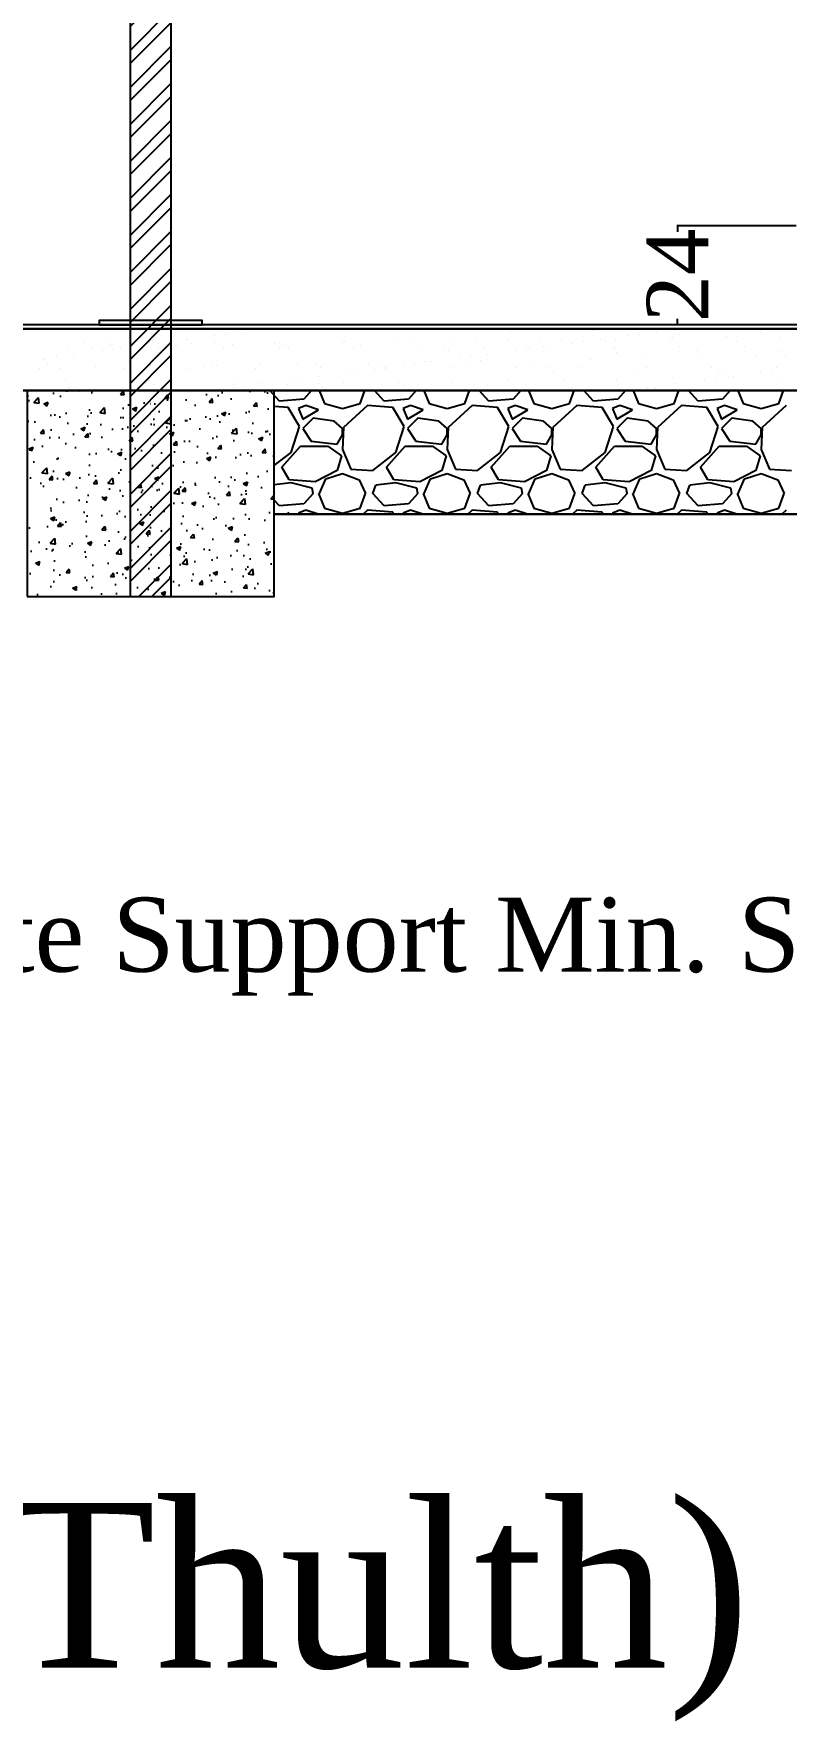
# Model space of a CAD drawing. Header units: centimetres. Extents: x 19229 to 24071, y 9487 to 14021.
# Drawn here: x 22636.1 to 22818.7, y 9487.1 to 9896.8 of the extents above; entities that cross this region are included whole.
import ezdxf

# ---------------------------------------------------------------- set-up
doc = ezdxf.new("R2010")
doc.units = ezdxf.units.CM
doc.layers.get('0').update_dxf_attribs({"linetype": 'CONTINUOUS'})
doc.layers.get('DEFPOINTS').update_dxf_attribs({"linetype": 'CONTINUOUS'})
doc.styles.add('style2', font='times.ttf', dxfattribs={"height": 15})
doc.styles.add('style3', font='times.ttf', dxfattribs={"height": 25})
doc.dimstyles.get("Standard").update_dxf_attribs({"dimtxt": 15, "dimasz": 0.18, "dimexe": 0.18, "dimexo": 0.0625, "dimgap": 0.09, "dimtad": 0, "dimdec": 0, "dimzin": 0, "dimdsep": 46, "dimtxsty": 'style2', "dimcen": 0.09, "dimadec": 0, "dimazin": 0, "dimtfac": 1, "dimtdec": 0, "dimtofl": 0, "dimtmove": 0, "dimatfit": 3, "dimfxl": 1, "dimtolj": 1, "dimtzin": 0, "dimarcsym": 0})

# ---------------------------------------------------------------- blocks, each defined once
blk = doc.blocks.new('*D14')
at = {"color": 0, "lineweight": -2, "transparency": 16777216}
for p, q in [((22821.11, 9850.13), (22792.13, 9850.13)), ((22792.31, 9849.95), (22792.31, 9848.67)), ((22821.11, 9826.13), (22792.13, 9826.13)), ((22792.31, 9826.31), (22792.31, 9827.58))]:
    blk.add_line(p, q, dxfattribs=at)
at = {"color": 0, "transparency": 16777216}
for points in [[(22792.28, 9849.95), (22792.34, 9849.95), (22792.31, 9850.13)], [(22792.28, 9826.31), (22792.34, 9826.31), (22792.31, 9826.13)]]:
    blk.add_solid(points, dxfattribs=at)
at = {"layer": 'DEFPOINTS', "color": 0, "transparency": 16777216}
for p in [(22821.17, 9850.13), (22792.31, 9826.13), (22821.17, 9826.13)]:
    blk.add_point(p, dxfattribs=at)
at = {"color": 0, "transparency": 16777216, "insert": (22792.31, 9838.13), "char_height": 15, "attachment_point": 5, "rotation": 90, "style": 'style2'}
blk.add_mtext('\\A1;24', dxfattribs=at)

msp = doc.modelspace()

# ---------------------------------------------------------------- hatches: boundary and pattern name
at = {"ltscale": 20}
h = msp.add_hatch(dxfattribs=at)
h.set_pattern_fill('STEEL', scale=2)
h.set_pattern_definition([(45, (0, 0), (-4.490128, 4.490128), []), (45, (0, 3.175), (-4.490128, 4.490128), [])])
h.paths.add_polyline_path([(22669.45, 10070.13), (22659.45, 10070.13), (22659.45, 10016.51), (22669.45, 10016.51)])
h.paths.add_polyline_path([(22669.45, 10016.51), (22659.45, 10016.51), (22659.45, 9760.13), (22669.45, 9760.13)])
at = {"ltscale": 500}
h = msp.add_hatch(dxfattribs=at)
h.set_pattern_fill('CONCRETE_C', scale=1.5, pattern_type=2)
h.set_pattern_definition([(50, (368.408, 147.8), (10.7589027, -0.941282), [1.125, -12.375]), (355, (368.408, 147.8), (-2.08127, 11.282882), [0.9, -9.9]), (100.4514, (369.305, 147.721), (8.6776407, 10.341593), [0.956103, -10.5171317]), (46.1842, (368.408, 150.8), (16.008616, -2.482785), [1.6875, -18.5625]), (96.6356, (369.742, 150.593), (14.019941, 14.611768), [1.434154, -15.775695]), (351.1842, (368.408, 150.8), (14.019929, 14.611779), [1.35, -14.85]), (21, (369.908, 150.05), (8.9536058, -6.0392834), [1.125, -12.375]), (326, (369.908, 150.05), (3.64973, 10.8772507), [0.9, -9.9]), (71.4514, (370.654, 149.546), (12.6033394, 4.8379575), [0.956103, -10.5171317]), (37.5, (368.4083, 147.7996), (0.1823978, 4.9934078), [0, -9.78, 0, -10.05, 0, -9.9375]), (7.5, (368.4083, 147.7996), (3.9460431, 5.9161757), [0, -5.73, 0, -9.555, 0, -3.7875]), (327.5, (365.0633, 147.7996), (8.00733654, -0.3383231), [0, -3.75, 0, -11.7, 0, -15.525]), (317.5, (363.563, 147.7996), (8.7477925, 1.5015747), [0, -4.875, 0, -7.77, 0, -11.025])])
h.paths.add_polyline_path([(22694.45, 9810.13), (22634.45, 9810.13), (22634.45, 9760.13), (22694.45, 9760.13)])

# ---------------------------------------------------------------- linework, layer by layer
at = {"color": 7, "ltscale": 20}
msp.add_line((22659.45, 10070.13), (22659.45, 9760.13), dxfattribs=at)
at = {"color": 7}
for p, q in [((23243.57, 9826.13), (22445.07, 9826.13)), ((23245.07, 9825.13), (22445.07, 9825.13)), ((23245.07, 9825.13), (22445.07, 9825.13)), ((22445.07, 9825.13), (23245.07, 9825.13)), ((22686.78, 9824.31), (22686.78, 9824.31)), ((22710.92, 9825.05), (22710.92, 9825.05)), ((22751.88, 9824.43), (22751.88, 9824.43)), ((22771.57, 9824.84), (22771.57, 9824.84)), ((22787.18, 9824.37), (22787.18, 9824.37)), ((22791.9, 9824.66), (22791.9, 9824.66)), ((22812.52, 9824.21), (22812.52, 9824.21)), ((22644.22, 9820.75), (22644.22, 9820.75)), ((22648.31, 9821.84), (22648.31, 9821.84)), ((22650.45, 9820.47), (22650.45, 9820.47)), ((22653.76, 9822.08), (22653.76, 9822.08)), ((22654.7, 9821.22), (22654.7, 9821.22)), ((22655.3, 9820.17), (22655.3, 9820.17)), ((22657.22, 9820.68), (22657.22, 9820.68)), ((22659.43, 9820.71), (22659.43, 9820.71)), ((22664.13, 9821.87), (22664.13, 9821.87)), ((22666.27, 9820.5), (22666.27, 9820.5)), ((22666.33, 9821.62), (22666.33, 9821.62)), ((22668.98, 9821.97), (22668.98, 9821.97)), ((22670.94, 9821.18), (22670.94, 9821.18)), ((22673.11, 9822.51), (22673.11, 9822.51)), ((22674.39, 9821.63), (22674.39, 9821.63)), ((22679.95, 9821.89), (22679.95, 9821.89)), ((22680.01, 9823.42), (22680.01, 9823.42)), ((22682.09, 9820.53), (22682.09, 9820.53)), ((22682.65, 9823.77), (22682.65, 9823.77)), ((22684.24, 9821.35), (22684.24, 9821.35)), ((22694.72, 9821.45), (22694.72, 9821.45)), ((22695.65, 9820.59), (22695.65, 9820.59)), ((22695.77, 9821.92), (22695.77, 9821.92)), ((22697.23, 9821.29), (22697.23, 9821.29)), ((22697.91, 9820.56), (22697.91, 9820.56)), ((22710.95, 9821.78), (22710.95, 9821.78)), ((22711.59, 9821.95), (22711.59, 9821.95)), ((22713.73, 9820.59), (22713.73, 9820.59)), ((22715.34, 9821), (22715.34, 9821)), ((22724.25, 9821.95), (22724.25, 9821.95)), ((22727.41, 9821.98), (22727.41, 9821.98)), ((22729.55, 9820.62), (22729.55, 9820.62)), ((22735.67, 9820.83), (22735.67, 9820.83)), ((22737.24, 9821.89), (22737.24, 9821.89)), ((22743.23, 9822.01), (22743.23, 9822.01)), ((22745.37, 9820.64), (22745.37, 9820.64)), ((22750.96, 9822.38), (22750.96, 9822.38)), ((22755.7, 9820.23), (22755.7, 9820.23)), ((22756.3, 9820.38), (22756.3, 9820.38)), ((22759.05, 9822.04), (22759.05, 9822.04)), ((22759.83, 9820.77), (22759.83, 9820.77)), ((22761.19, 9820.67), (22761.19, 9820.67)), ((22764.26, 9822.55), (22764.26, 9822.55)), ((22766.73, 9821.68), (22766.73, 9821.68)), ((22769.38, 9822.03), (22769.38, 9822.03)), ((22773.51, 9822.57), (22773.51, 9822.57)), ((22774.87, 9822.07), (22774.87, 9822.07)), ((22776.63, 9820.2), (22776.63, 9820.2)), ((22777.01, 9820.7), (22777.01, 9820.7)), ((22777.26, 9822.49), (22777.26, 9822.49)), ((22780.41, 9823.48), (22780.41, 9823.48)), ((22783.05, 9823.83), (22783.05, 9823.83)), ((22790.69, 9822.1), (22790.69, 9822.1)), ((22790.98, 9822.98), (22790.98, 9822.98)), ((22792.83, 9823.81), (22792.83, 9823.81)), ((22792.83, 9820.73), (22792.83, 9820.73)), ((22804.27, 9823.15), (22804.27, 9823.15)), ((22806.51, 9822.12), (22806.51, 9822.12)), ((22808.65, 9820.76), (22808.65, 9820.76)), ((22817.27, 9823.09), (22817.27, 9823.09)), ((22638.49, 9817.62), (22638.49, 9817.62)), ((22638.98, 9818.02), (22638.98, 9818.02)), ((22639.43, 9816.76), (22639.43, 9816.76)), ((22641.63, 9818.36), (22641.63, 9818.36)), ((22645.76, 9818.91), (22645.76, 9818.91)), ((22651.09, 9815.98), (22651.09, 9815.98)), ((22652.66, 9819.82), (22652.66, 9819.82)), ((22659.12, 9817.17), (22659.12, 9817.17)), ((22664.39, 9816.15), (22664.39, 9816.15)), ((22677.38, 9816.09), (22677.38, 9816.09)), ((22679.45, 9816.99), (22679.45, 9816.99)), ((22680.38, 9816.14), (22680.38, 9816.14)), ((22691.1, 9816.59), (22691.1, 9816.59)), ((22700.07, 9816.54), (22700.07, 9816.54)), ((22704.4, 9816.76), (22704.4, 9816.76)), ((22717.4, 9816.69), (22717.4, 9816.69)), ((22720.4, 9816.37), (22720.4, 9816.37)), ((22725.71, 9816.28), (22725.71, 9816.28)), ((22728.36, 9816.63), (22728.36, 9816.63)), ((22731.12, 9817.19), (22731.12, 9817.19)), ((22732.49, 9817.17), (22732.49, 9817.17)), ((22736.61, 9819.97), (22736.61, 9819.97)), ((22739.39, 9818.08), (22739.39, 9818.08)), ((22742.03, 9818.43), (22742.03, 9818.43)), ((22744.42, 9817.36), (22744.42, 9817.36)), ((22746.16, 9818.97), (22746.16, 9818.97)), ((22753.06, 9819.88), (22753.06, 9819.88)), ((22757.41, 9817.29), (22757.41, 9817.29)), ((22771.13, 9817.79), (22771.13, 9817.79)), ((22777.56, 9819.35), (22777.56, 9819.35)), ((22784.43, 9817.96), (22784.43, 9817.96)), ((22797.25, 9819.76), (22797.25, 9819.76)), ((22797.42, 9817.9), (22797.42, 9817.9)), ((22811.14, 9818.39), (22811.14, 9818.39)), ((22817.58, 9819.58), (22817.58, 9819.58)), ((22818.52, 9818.72), (22818.52, 9818.72)), ((22637.37, 9815.49), (22637.37, 9815.49)), ((22642.35, 9815.53), (22642.35, 9815.53)), ((22643.85, 9812.71), (22643.85, 9812.71)), ((22658.16, 9815.56), (22658.16, 9815.56)), ((22664.17, 9812.54), (22664.17, 9812.54)), ((22673.98, 9815.59), (22673.98, 9815.59)), ((22684.8, 9812.09), (22684.8, 9812.09)), ((22689.8, 9815.62), (22689.8, 9815.62)), ((22698.36, 9812.68), (22698.36, 9812.68)), ((22701.01, 9813.03), (22701.01, 9813.03)), ((22705.13, 9811.91), (22705.13, 9811.91)), ((22705.14, 9813.57), (22705.14, 9813.57)), ((22705.62, 9815.65), (22705.62, 9815.65)), ((22711.27, 9811.99), (22711.27, 9811.99)), ((22712.04, 9814.48), (22712.04, 9814.48)), ((22714.68, 9814.83), (22714.68, 9814.83)), ((22718.81, 9815.37), (22718.81, 9815.37)), ((22721.34, 9815.51), (22721.34, 9815.51)), ((22721.44, 9815.67), (22721.44, 9815.67)), ((22724.57, 9812.16), (22724.57, 9812.16)), ((22737.26, 9815.7), (22737.26, 9815.7)), ((22737.56, 9812.1), (22737.56, 9812.1)), ((22741.03, 9815.92), (22741.03, 9815.92)), ((22751.28, 9812.59), (22751.28, 9812.59)), ((22753.08, 9815.73), (22753.08, 9815.73)), ((22761.35, 9815.75), (22761.35, 9815.75)), ((22762.29, 9814.89), (22762.29, 9814.89)), ((22764.58, 9812.76), (22764.58, 9812.76)), ((22768.9, 9815.76), (22768.9, 9815.76)), ((22777.58, 9812.7), (22777.58, 9812.7)), ((22781.98, 9815.3), (22781.98, 9815.3)), ((22784.72, 9815.79), (22784.72, 9815.79)), ((22791.3, 9813.2), (22791.3, 9813.2)), ((22798.77, 9812.75), (22798.77, 9812.75)), ((22800.54, 9815.82), (22800.54, 9815.82)), ((22801.41, 9813.1), (22801.41, 9813.1)), ((22802.31, 9815.12), (22802.31, 9815.12)), ((22803.24, 9814.26), (22803.24, 9814.26)), ((22804.59, 9813.36), (22804.59, 9813.36)), ((22805.54, 9813.64), (22805.54, 9813.64)), ((22812.44, 9814.55), (22812.44, 9814.55)), ((22815.08, 9814.9), (22815.08, 9814.9)), ((22816.36, 9815.85), (22816.36, 9815.85)), ((22817.59, 9813.3), (22817.59, 9813.3)), ((23270.07, 9810.13), (22445.07, 9810.13)), ((23245.07, 9810.13), (22445.07, 9810.13)), ((22445.07, 9810.13), (23245.07, 9810.13)), ((22644.54, 9810.96), (22644.54, 9810.96)), ((22657.54, 9810.9), (22657.54, 9810.9)), ((22665.11, 9811.68), (22665.11, 9811.68)), ((22671.26, 9811.39), (22671.26, 9811.39)), ((22684.56, 9811.56), (22684.56, 9811.56)), ((22684.69, 9810.88), (22684.69, 9810.88)), ((22687.33, 9811.23), (22687.33, 9811.23)), ((22691.46, 9811.77), (22691.46, 9811.77)), ((22695.75, 9807.53), (22693.37, 9810.13)), ((22701.59, 9808.04), (22695.75, 9807.53)), ((22697.55, 9811.5), (22697.55, 9811.5)), ((22703.47, 9810.13), (22701.59, 9808.04)), ((22705.34, 9810.13), (22706.67, 9807.02)), ((22706.06, 9811.05), (22706.06, 9811.05)), ((22715.31, 9807.02), (22716.42, 9810.13)), ((22721.15, 9807.53), (22718.77, 9810.13)), ((22726.99, 9808.04), (22721.15, 9807.53)), ((22725.76, 9811.46), (22725.76, 9811.46)), ((22728.87, 9810.13), (22726.99, 9808.04)), ((22730.74, 9810.13), (22732.07, 9807.02)), ((22740.71, 9807.02), (22741.82, 9810.13)), ((22746.55, 9807.53), (22744.17, 9810.13)), ((22746.08, 9811.29), (22746.08, 9811.29)), ((22752.39, 9808.04), (22746.55, 9807.53)), ((22747.02, 9810.43), (22747.02, 9810.43)), ((22754.27, 9810.13), (22752.39, 9808.04)), ((22756.14, 9810.13), (22757.47, 9807.02)), ((22766.11, 9807.02), (22767.22, 9810.13)), ((22766.71, 9810.84), (22766.71, 9810.84)), ((22771.95, 9807.53), (22769.57, 9810.13)), ((22777.79, 9808.04), (22771.95, 9807.53)), ((22779.67, 9810.13), (22777.79, 9808.04)), ((22781.54, 9810.13), (22782.87, 9807.02)), ((22785.09, 9810.95), (22785.09, 9810.95)), ((22787.04, 9810.66), (22787.04, 9810.66)), ((22787.74, 9811.29), (22787.74, 9811.29)), ((22791.51, 9807.02), (22792.62, 9810.13)), ((22791.87, 9811.84), (22791.87, 9811.84)), ((22797.35, 9807.53), (22794.97, 9810.13)), ((22803.19, 9808.04), (22797.35, 9807.53)), ((22805.07, 9810.13), (22803.19, 9808.04)), ((22806.94, 9810.13), (22808.27, 9807.02)), ((22807.66, 9810.21), (22807.66, 9810.21)), ((22816.91, 9807.02), (22818.02, 9810.13)), ((22664.44, 9807), (22664.51, 9807.02)), ((22697.78, 9806), (22694.45, 9806.28)), ((22700.58, 9801.43), (22697.78, 9806)), ((22702.1, 9806.51), (22700.32, 9805.75)), ((22700.32, 9805.75), (22701.34, 9803.21)), ((22701.34, 9803.21), (22705.15, 9805.5)), ((22705.15, 9805.5), (22702.1, 9806.51)), ((22706.67, 9807.02), (22710.99, 9805.75)), ((22710.99, 9805.75), (22715.31, 9807.02)), ((22717.09, 9806.51), (22711.24, 9801.18)), ((22723.18, 9806), (22717.09, 9806.51)), ((22725.98, 9801.43), (22723.18, 9806)), ((22727.5, 9806.51), (22725.72, 9805.75)), ((22725.72, 9805.75), (22726.74, 9803.21)), ((22726.74, 9803.21), (22730.55, 9805.5)), ((22730.55, 9805.5), (22727.5, 9806.51)), ((22732.07, 9807.02), (22736.39, 9805.75)), ((22736.39, 9805.75), (22740.71, 9807.02)), ((22742.49, 9806.51), (22736.64, 9801.18)), ((22748.58, 9806), (22742.49, 9806.51)), ((22751.38, 9801.43), (22748.58, 9806)), ((22752.9, 9806.51), (22751.12, 9805.75)), ((22751.12, 9805.75), (22752.14, 9803.21)), ((22752.14, 9803.21), (22755.95, 9805.5)), ((22755.95, 9805.5), (22752.9, 9806.51)), ((22757.47, 9807.02), (22761.79, 9805.75)), ((22761.79, 9805.75), (22766.11, 9807.02)), ((22767.89, 9806.51), (22762.04, 9801.18)), ((22773.98, 9806), (22767.89, 9806.51)), ((22776.78, 9801.43), (22773.98, 9806)), ((22778.3, 9806.51), (22776.52, 9805.75)), ((22776.52, 9805.75), (22777.54, 9803.21)), ((22777.54, 9803.21), (22781.35, 9805.5)), ((22781.35, 9805.5), (22778.3, 9806.51)), ((22782.87, 9807.02), (22787.19, 9805.75)), ((22787.19, 9805.75), (22791.51, 9807.02)), ((22793.29, 9806.51), (22787.44, 9801.18)), ((22799.38, 9806), (22793.29, 9806.51)), ((22802.18, 9801.43), (22799.38, 9806)), ((22803.7, 9806.51), (22801.92, 9805.75)), ((22801.92, 9805.75), (22802.94, 9803.21)), ((22802.94, 9803.21), (22806.75, 9805.5)), ((22806.75, 9805.5), (22803.7, 9806.51)), ((22808.27, 9807.02), (22812.59, 9805.75)), ((22812.59, 9805.75), (22816.91, 9807.02)), ((22818.69, 9806.51), (22812.84, 9801.18)), ((22698.54, 9795.08), (22700.58, 9801.43)), ((22703.88, 9803.46), (22701.34, 9800.92)), ((22701.34, 9800.92), (22703.37, 9797.88)), ((22708.96, 9802.7), (22703.88, 9803.46)), ((22710.99, 9800.92), (22708.96, 9802.7)), ((22711.24, 9801.18), (22710.99, 9795.84)), ((22710.99, 9799.4), (22710.99, 9800.92)), ((22723.94, 9795.08), (22725.98, 9801.43)), ((22729.28, 9803.46), (22726.74, 9800.92)), ((22726.74, 9800.92), (22728.77, 9797.88)), ((22734.36, 9802.7), (22729.28, 9803.46)), ((22736.39, 9800.92), (22734.36, 9802.7)), ((22736.64, 9801.18), (22736.39, 9795.84)), ((22736.39, 9799.4), (22736.39, 9800.92)), ((22749.34, 9795.08), (22751.38, 9801.43)), ((22754.68, 9803.46), (22752.14, 9800.92)), ((22752.14, 9800.92), (22754.17, 9797.88)), ((22759.76, 9802.7), (22754.68, 9803.46)), ((22761.79, 9800.92), (22759.76, 9802.7)), ((22762.04, 9801.18), (22761.79, 9795.84)), ((22761.79, 9799.4), (22761.79, 9800.92)), ((22774.74, 9795.08), (22776.78, 9801.43)), ((22780.08, 9803.46), (22777.54, 9800.92)), ((22777.54, 9800.92), (22779.57, 9797.88)), ((22785.16, 9802.7), (22780.08, 9803.46)), ((22787.19, 9800.92), (22785.16, 9802.7)), ((22787.44, 9801.18), (22787.19, 9795.84)), ((22787.19, 9799.4), (22787.19, 9800.92)), ((22800.14, 9795.08), (22802.18, 9801.43)), ((22805.48, 9803.46), (22802.94, 9800.92)), ((22802.94, 9800.92), (22804.97, 9797.88)), ((22810.56, 9802.7), (22805.48, 9803.46)), ((22812.59, 9800.92), (22810.56, 9802.7)), ((22812.84, 9801.18), (22812.59, 9795.84)), ((22812.59, 9799.4), (22812.59, 9800.92)), ((22696.26, 9791.53), (22700.83, 9796.61)), ((22700.83, 9796.61), (22707.43, 9796.61)), ((22703.37, 9797.88), (22709.72, 9797.11)), ((22707.43, 9796.61), (22710.74, 9794.32)), ((22709.72, 9797.11), (22710.99, 9799.4)), ((22710.99, 9795.84), (22713.02, 9791.02)), ((22721.66, 9791.53), (22726.23, 9796.61)), ((22726.23, 9796.61), (22732.83, 9796.61)), ((22728.77, 9797.88), (22735.12, 9797.11)), ((22732.83, 9796.61), (22736.14, 9794.32)), ((22735.12, 9797.11), (22736.39, 9799.4)), ((22736.39, 9795.84), (22738.42, 9791.02)), ((22747.06, 9791.53), (22751.63, 9796.61)), ((22751.63, 9796.61), (22758.23, 9796.61)), ((22754.17, 9797.88), (22760.52, 9797.11)), ((22758.23, 9796.61), (22761.54, 9794.32)), ((22760.52, 9797.11), (22761.79, 9799.4)), ((22761.79, 9795.84), (22763.82, 9791.02)), ((22772.46, 9791.53), (22777.03, 9796.61)), ((22777.03, 9796.61), (22783.63, 9796.61)), ((22779.57, 9797.88), (22785.92, 9797.11)), ((22783.63, 9796.61), (22786.94, 9794.32)), ((22785.92, 9797.11), (22787.19, 9799.4)), ((22787.19, 9795.84), (22789.22, 9791.02)), ((22797.86, 9791.53), (22802.43, 9796.61)), ((22802.43, 9796.61), (22809.03, 9796.61)), ((22804.97, 9797.88), (22811.32, 9797.11)), ((22809.03, 9796.61), (22812.34, 9794.32)), ((22811.32, 9797.11), (22812.59, 9799.4)), ((22812.59, 9795.84), (22814.62, 9791.02)), ((22694.45, 9791.92), (22698.54, 9795.08)), ((22698.04, 9788.48), (22696.26, 9791.53)), ((22710.74, 9794.32), (22709.72, 9790.76)), ((22718.36, 9790.76), (22723.94, 9795.08)), ((22723.44, 9788.48), (22721.66, 9791.53)), ((22736.14, 9794.32), (22735.12, 9790.76)), ((22743.76, 9790.76), (22749.34, 9795.08)), ((22748.84, 9788.48), (22747.06, 9791.53)), ((22761.54, 9794.32), (22760.52, 9790.76)), ((22769.16, 9790.76), (22774.74, 9795.08)), ((22774.24, 9788.48), (22772.46, 9791.53)), ((22786.94, 9794.32), (22785.92, 9790.76)), ((22794.56, 9790.76), (22800.14, 9795.08)), ((22799.64, 9788.48), (22797.86, 9791.53)), ((22812.34, 9794.32), (22811.32, 9790.76)), ((22698.54, 9787.72), (22694.45, 9787.29)), ((22704.39, 9787.97), (22698.04, 9788.48)), ((22703.62, 9786.45), (22698.54, 9787.72)), ((22709.72, 9790.76), (22704.39, 9787.97)), ((22705.4, 9785.18), (22706.93, 9788.73)), ((22706.93, 9788.73), (22710.99, 9790)), ((22710.99, 9790), (22715.05, 9788.48)), ((22713.02, 9791.02), (22718.36, 9790.76)), ((22715.05, 9788.48), (22716.58, 9785.18)), ((22723.94, 9787.72), (22719.12, 9787.21)), ((22729.79, 9787.97), (22723.44, 9788.48)), ((22729.02, 9786.45), (22723.94, 9787.72)), ((22735.12, 9790.76), (22729.79, 9787.97)), ((22730.8, 9785.18), (22732.33, 9788.73)), ((22732.33, 9788.73), (22736.39, 9790)), ((22736.39, 9790), (22740.45, 9788.48)), ((22738.42, 9791.02), (22743.76, 9790.76)), ((22740.45, 9788.48), (22741.98, 9785.18)), ((22749.34, 9787.72), (22744.52, 9787.21)), ((22755.19, 9787.97), (22748.84, 9788.48)), ((22754.42, 9786.45), (22749.34, 9787.72)), ((22760.52, 9790.76), (22755.19, 9787.97)), ((22756.2, 9785.18), (22757.73, 9788.73)), ((22757.73, 9788.73), (22761.79, 9790)), ((22761.79, 9790), (22765.85, 9788.48)), ((22763.82, 9791.02), (22769.16, 9790.76)), ((22765.85, 9788.48), (22767.38, 9785.18)), ((22774.74, 9787.72), (22769.92, 9787.21)), ((22780.59, 9787.97), (22774.24, 9788.48)), ((22779.82, 9786.45), (22774.74, 9787.72)), ((22785.92, 9790.76), (22780.59, 9787.97)), ((22781.6, 9785.18), (22783.13, 9788.73)), ((22783.13, 9788.73), (22787.19, 9790)), ((22787.19, 9790), (22791.25, 9788.48)), ((22789.22, 9791.02), (22794.56, 9790.76)), ((22791.25, 9788.48), (22792.78, 9785.18)), ((22800.14, 9787.72), (22795.32, 9787.21)), ((22805.99, 9787.97), (22799.64, 9788.48)), ((22805.22, 9786.45), (22800.14, 9787.72)), ((22811.32, 9790.76), (22805.99, 9787.97)), ((22807, 9785.18), (22808.53, 9788.73)), ((22808.53, 9788.73), (22812.59, 9790)), ((22812.59, 9790), (22816.65, 9788.48)), ((22814.62, 9791.02), (22819.96, 9790.76)), ((22816.65, 9788.48), (22818.18, 9785.18)), ((22695.75, 9782.13), (22694.45, 9783.55)), ((22703.88, 9785.18), (22701.59, 9782.64)), ((22703.88, 9785.18), (22703.62, 9786.45)), ((22705.15, 9785.18), (22706.67, 9781.62)), ((22715.31, 9781.62), (22716.58, 9785.18)), ((22718.36, 9785.18), (22719.12, 9787.21)), ((22721.15, 9782.13), (22718.36, 9785.18)), ((22729.28, 9785.18), (22726.99, 9782.64)), ((22729.28, 9785.18), (22729.02, 9786.45)), ((22730.55, 9785.18), (22732.07, 9781.62)), ((22740.71, 9781.62), (22741.98, 9785.18)), ((22743.76, 9785.18), (22744.52, 9787.21)), ((22746.55, 9782.13), (22743.76, 9785.18)), ((22754.68, 9785.18), (22752.39, 9782.64)), ((22754.68, 9785.18), (22754.42, 9786.45)), ((22755.95, 9785.18), (22757.47, 9781.62)), ((22766.11, 9781.62), (22767.38, 9785.18)), ((22769.16, 9785.18), (22769.92, 9787.21)), ((22771.95, 9782.13), (22769.16, 9785.18)), ((22780.08, 9785.18), (22777.79, 9782.64)), ((22780.08, 9785.18), (22779.82, 9786.45)), ((22781.35, 9785.18), (22782.87, 9781.62)), ((22791.51, 9781.62), (22792.78, 9785.18)), ((22794.56, 9785.18), (22795.32, 9787.21)), ((22797.35, 9782.13), (22794.56, 9785.18)), ((22805.48, 9785.18), (22803.19, 9782.64)), ((22805.48, 9785.18), (22805.22, 9786.45)), ((22806.75, 9785.18), (22808.27, 9781.62)), ((22816.91, 9781.62), (22818.18, 9785.18)), ((23270.07, 9780.13), (22694.45, 9780.13)), ((22701.59, 9782.64), (22695.75, 9782.13)), ((22698.07, 9780.13), (22697.78, 9780.6)), ((22702.1, 9781.11), (22700.32, 9780.35)), ((22700.32, 9780.35), (22700.41, 9780.13)), ((22705.06, 9780.13), (22702.1, 9781.11)), ((22706.67, 9781.62), (22710.99, 9780.35)), ((22710.99, 9780.35), (22715.31, 9781.62)), ((22717.09, 9781.11), (22716.01, 9780.13)), ((22723.18, 9780.6), (22717.09, 9781.11)), ((22726.99, 9782.64), (22721.15, 9782.13)), ((22723.47, 9780.13), (22723.18, 9780.6)), ((22727.5, 9781.11), (22725.72, 9780.35)), ((22725.72, 9780.35), (22725.81, 9780.13)), ((22730.46, 9780.13), (22727.5, 9781.11)), ((22732.07, 9781.62), (22736.39, 9780.35)), ((22736.39, 9780.35), (22740.71, 9781.62)), ((22742.49, 9781.11), (22741.41, 9780.13)), ((22748.58, 9780.6), (22742.49, 9781.11)), ((22752.39, 9782.64), (22746.55, 9782.13)), ((22748.87, 9780.13), (22748.58, 9780.6)), ((22752.9, 9781.11), (22751.12, 9780.35)), ((22751.12, 9780.35), (22751.21, 9780.13)), ((22755.86, 9780.13), (22752.9, 9781.11)), ((22757.47, 9781.62), (22761.79, 9780.35)), ((22761.79, 9780.35), (22766.11, 9781.62)), ((22767.89, 9781.11), (22766.81, 9780.13)), ((22773.98, 9780.6), (22767.89, 9781.11)), ((22777.79, 9782.64), (22771.95, 9782.13)), ((22774.27, 9780.13), (22773.98, 9780.6)), ((22778.3, 9781.11), (22776.52, 9780.35)), ((22776.52, 9780.35), (22776.61, 9780.13)), ((22781.26, 9780.13), (22778.3, 9781.11)), ((22782.87, 9781.62), (22787.19, 9780.35)), ((22787.19, 9780.35), (22791.51, 9781.62)), ((22793.29, 9781.11), (22792.21, 9780.13)), ((22799.38, 9780.6), (22793.29, 9781.11)), ((22803.19, 9782.64), (22797.35, 9782.13)), ((22799.67, 9780.13), (22799.38, 9780.6)), ((22803.7, 9781.11), (22801.92, 9780.35)), ((22801.92, 9780.35), (22802.01, 9780.13)), ((22806.66, 9780.13), (22803.7, 9781.11)), ((22808.27, 9781.62), (22812.59, 9780.35)), ((22812.59, 9780.35), (22816.91, 9781.62)), ((22818.69, 9781.11), (22817.61, 9780.13))]:
    msp.add_line(p, q, dxfattribs=at)
at = {"color": 7, "ltscale": 20}
for points in [[(22659.45, 9760.13), (22669.45, 9760.13), (22669.45, 10070.13), (22659.45, 10070.13)], [(22651.95, 9826.13), (22676.95, 9826.13), (22676.95, 9827.13), (22651.95, 9827.13)], [(22634.45, 9760.13), (22694.45, 9760.13), (22694.45, 9810.13), (22634.45, 9810.13)], [(22634.45, 9760.13), (22694.45, 9760.13), (22694.45, 9810.13), (22634.45, 9810.13)]]:
    msp.add_lwpolyline(points, close=True, dxfattribs=at)
at = {"color": 7}
msp.add_lwpolyline([(22694.45, 9780.13), (23270.07, 9780.13), (23270.07, 9810.13), (22445.07, 9810.13)], dxfattribs=at)

# ---------------------------------------------------------------- texts
at = {"color": 7, "style": 'style3'}
for s, height, p in [('Concrete Support Min. Steel mesh Diam 10 mm', 18, (22550.22, 9669.07)), ('1000 m3 Steel Tank  Profile (Kufr Thulth)', 40, (21781.42, 9500.09))]:
    msp.add_text(s, height=height, dxfattribs=at).set_placement(p)

# ---------------------------------------------------------------- dimensions: what is measured, and where the dimension line sits
at = {"color": 7}
dim = msp.add_linear_dim(base=(22792.31, 9826.13), p1=(22821.17, 9850.13), p2=(22821.17, 9826.13), angle=90, dimstyle='Standard', dxfattribs=at)
dim.commit()
dim.dimension.update_dxf_attribs({"geometry": '*D14', "text_midpoint": (22792.31, 9838.13)})

doc.saveas('drawing.dxf')
